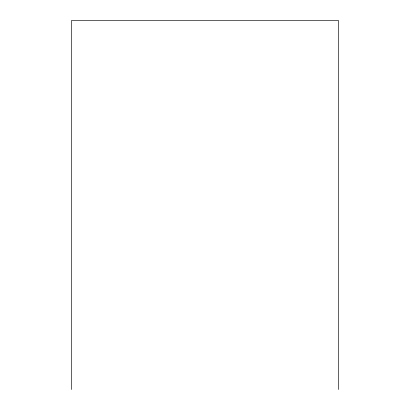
<?xml version="1.0" encoding="UTF-8"?>
<svg xmlns="http://www.w3.org/2000/svg" width="410" height="410" viewBox="0 0 410 410"><rect width="100%" height="100%" fill="white"/><g stroke="black" fill="none" stroke-linecap="round" stroke-linejoin="round"><path stroke-width="0.61" d="M338.481 389.5L338.481 20.5L71.519 20.5L71.519 389.5"/></g></svg>
